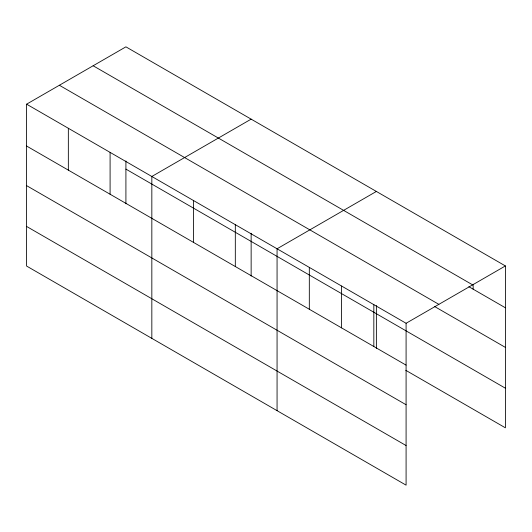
<?xml version="1.0" encoding="UTF-8"?>
<svg xmlns="http://www.w3.org/2000/svg" width="532" height="532" viewBox="0 0 532 532"><rect width="100%" height="100%" fill="white"/><g stroke="black" fill="none" stroke-linecap="round" stroke-linejoin="round"><path stroke-width="0.8" d="M26.6 104.179L406.089 323.276L406.089 485.157L26.6 266.06L26.6 104.179L125.911 46.843L505.4 265.94L505.4 427.821L405.763 370.299M251.144 119.141L151.833 176.478L151.833 338.365M376.377 191.447L277.066 248.783L277.066 410.664M406.089 323.276L505.4 265.94M93.14 65.762L472.629 284.859M468.845 286.688L505.4 307.795M59.371 85.26L438.86 304.351M434.438 306.432L505.4 347.403M125.911 169.116L505.4 388.214M26.6 146.034L406.089 365.132M26.6 185.641L406.089 404.739M26.6 226.452L406.089 445.55M473.141 284.248L473.141 289.169M376.377 305.554L376.377 348.38M373.83 304.65L373.83 346.505M341.577 286.03L341.577 327.885M309.318 267.403L309.318 309.258M251.144 233.255L251.144 276.075M235.317 224.684L235.317 266.532M193.575 200.584L193.575 242.432M125.911 160.957L125.911 203.776M110.091 152.378L110.091 194.233M68.342 128.279L68.342 170.134"/></g></svg>
